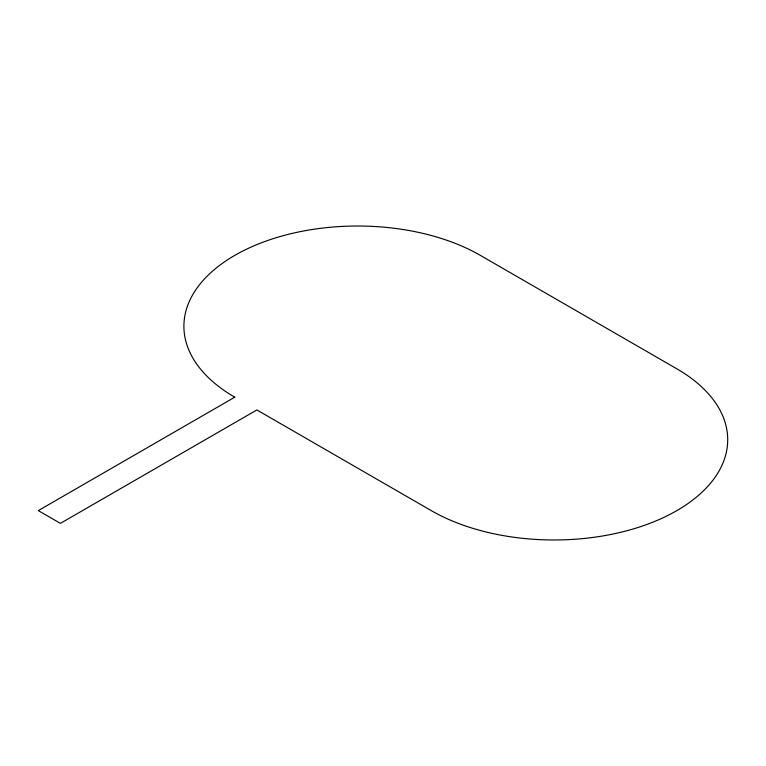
<?xml version="1.0" encoding="UTF-8"?>
<svg xmlns="http://www.w3.org/2000/svg" width="766" height="766" viewBox="0 0 766 766"><rect width="100%" height="100%" fill="white"/><g stroke="black" fill="none" stroke-linecap="round" stroke-linejoin="round"><path stroke-width="1.15" d="M234.769 397.181L38.3 510.616L60.399 523.37L256.878 409.944L431.248 510.616A173.662 100.26 0 0 0 676.838 510.616A173.662 100.26 0 0 0 676.838 368.819L480.368 255.384A173.662 100.26 0 0 0 234.769 255.384A173.662 100.26 0 0 0 234.769 397.181"/></g></svg>
